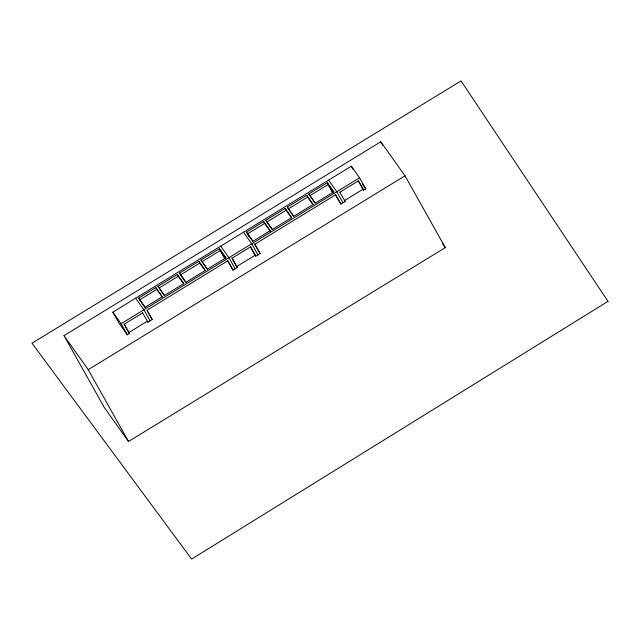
<?xml version="1.0" encoding="UTF-8"?>
<svg xmlns="http://www.w3.org/2000/svg" width="640" height="640" viewBox="0 0 640 640"><rect width="100%" height="100%" fill="white"/><g stroke="black" fill="none" stroke-linecap="round" stroke-linejoin="round"><path stroke-width="0.96" d="M63.984 335.656L380.776 141.784L405.016 175.816L445.304 247.608L128.504 441.48L104.272 407.448L63.984 335.656L88.216 369.688L128.504 441.48M142.712 312.864L124.232 324.176L129.456 333.48L127.312 334.792L119.072 323.224L112.856 312.152L351.336 166.208L359.576 177.776L365.792 188.856L363.64 190.168L358.24 180.792M138.648 298.12L155.832 287.6L162.336 296.728L145.144 307.24L138.648 298.12L145.056 307.496M157.984 286.288L177.32 274.448L183.816 283.576L164.48 295.408L157.984 286.288L164.392 295.664M179.464 273.136L198.8 261.304L205.304 270.432L185.968 282.264L179.464 273.136L185.88 282.512M200.952 259.992L219.432 248.68L225.928 257.808L207.448 269.112L200.952 259.992L201.616 261.168M246.504 232.112L263.688 221.6L270.184 230.72L253 241.24L246.504 232.112L248.92 236.424M265.84 220.28L285.176 208.448L291.672 217.576L272.336 229.408L265.84 220.28L266.832 222.056L286.168 210.224L291.584 217.824M287.32 207.136L306.656 195.304L313.16 204.424L293.824 216.256L287.32 207.136L289.944 211.184M308.808 193.984L327.28 182.68L333.784 191.808L315.304 203.112L308.808 193.984L315.216 203.36M139.64 299.888L156.832 289.368L162.248 296.976M158.976 288.056L178.312 276.224L183.728 283.832M180.464 274.912L199.8 263.072L205.216 270.68M220.424 250.456L201.944 261.76L207.36 269.368M270.64 231.736L264.68 223.368L247.496 233.888L252.912 241.496M288.312 208.904L307.656 197.072L313.064 204.68M309.8 195.76L328.28 184.448L333.696 192.056M112.856 312.152L121.096 323.712L359.576 177.776M339.944 192.168L358.416 180.864L363.64 190.168M124.056 324.104L128.808 332.568L147.28 321.256L147.936 322.176L152.232 319.544L147.008 310.24L227.792 260.8L233.016 270.104L237.312 267.48L232.088 258.168L250.568 246.864L255.792 256.168L260.088 253.544L254.864 244.232L335.648 194.8L340.872 204.104L345.168 201.472L339.768 192.096M231.912 258.104L236.656 266.56L255.136 255.256L255.792 256.168M362.992 189.248L344.512 200.56L345.168 201.472M88.216 369.688L405.016 175.816M442.416 243.56L445.304 247.608M362.496 184.224L365.792 188.856M328.56 180.144L336.8 191.712L343.016 202.792M340.872 204.104L335.248 194.424M291.024 212.712L293.728 216.512M267.376 222.816L272.248 229.656M260.088 253.544L254.472 243.856M243.48 232.208L251.72 243.776L257.936 254.856M236.656 266.56L237.312 267.48M220.712 246.144L228.944 257.712L235.16 268.792M219.552 249.232L225.84 258.056M233.016 270.104L227.4 260.424M152.232 319.544L147.088 310.712M135.632 298.208L143.864 309.776L150.08 320.856M128.808 332.568L129.456 333.48M380.776 141.784L382.72 145.248M351.336 166.208L353.248 169.616M327.28 182.68L333.024 192.912M327.88 184.08L332.632 192.536M306.656 195.304L307.656 197.072M285.176 208.448L286.168 210.224M263.688 221.6L264.68 223.368M250.392 246.792L255.136 255.256M219.432 248.68L225.168 258.912M220.032 250.08L224.776 258.536M198.8 261.304L199.8 263.072M177.32 274.448L178.312 276.224M155.832 287.6L156.832 289.368M142.536 312.8L147.936 322.176M121.096 323.712L127.312 334.792M608 301.344L191.624 559.088L32 343.216L461.056 80.912L608 301.344"/></g></svg>
